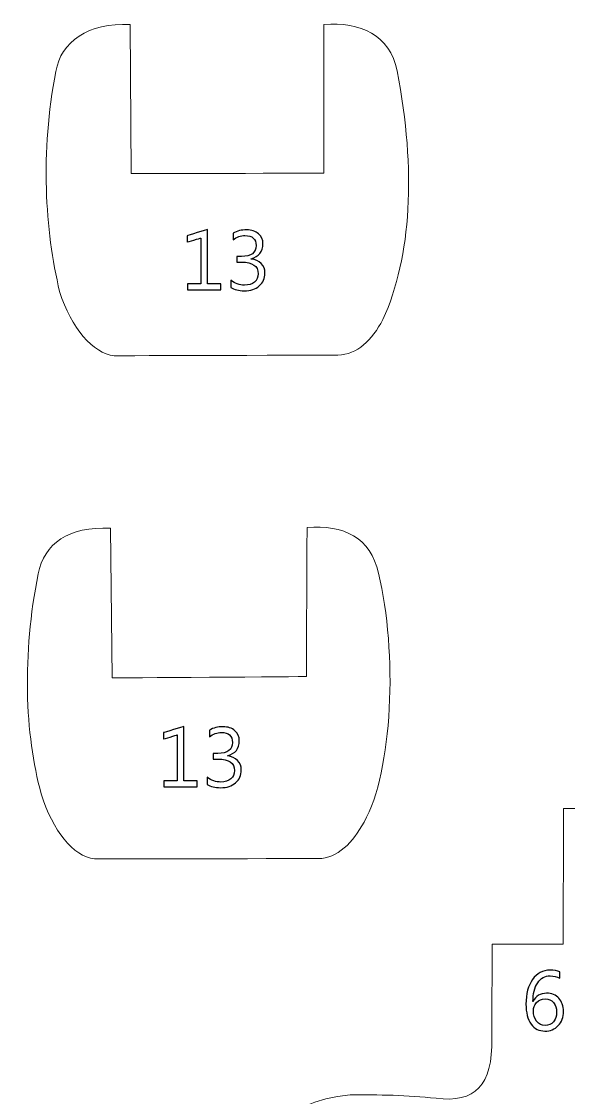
# Model space of a CAD drawing. Header units: centimetres. Extents: x -494 to 505, y -672 to 577.
# Drawn here: x -216.9 to -147, y 428.6 to 566 of the extents above; entities that cross this region are included whole.
import ezdxf

# ---------------------------------------------------------------- set-up
doc = ezdxf.new("R2010")
doc.units = ezdxf.units.CM
doc.header["$MEASUREMENT"] = 0
doc.layers.add('Camada 1', color=7, linetype='Continuous')
doc.layers.add('Camada 2', color=10, linetype='Continuous')

msp = doc.modelspace()

# ---------------------------------------------------------------- linework, layer by layer
at = {"layer": 'Camada 1', "lineweight": 9}
for points, knots in [([(-203.05649, 565.653936), (-203.05649, 565.653936), (-202.90155, 546.608508), (-202.90155, 546.608508), (-202.90155, 546.608508), (-202.90155, 546.608508), (-178.281838, 546.67404), (-178.281838, 546.67404), (-178.281838, 546.67404), (-178.281838, 546.67404), (-178.281838, 565.657492), (-178.281838, 565.657492), (-178.281838, 565.657492), (-173.632114, 566.041032), (-169.890694, 564.317896), (-168.922954, 559.744372), (-168.922954, 559.744372), (-166.49065, 546.874192), (-167.10279, 536.127452), (-170.745658, 527.968972), (-170.745658, 527.968972), (-172.167042, 525.356328), (-174.022258, 523.461996), (-176.501806, 523.442184), (-176.501806, 523.442184), (-176.501806, 523.442184), (-205.080362, 523.345156), (-205.080362, 523.345156), (-205.080362, 523.345156), (-207.79613, 523.63878), (-210.593178, 526.845276), (-212.062822, 531.544784), (-212.062822, 531.544784), (-213.93531, 539.416244), (-214.55507, 549.285668), (-212.54593, 559.66868), (-212.54593, 559.66868), (-211.947506, 563.428896), (-208.396078, 565.93994), (-203.05649, 565.653936)], [0, 0, 0, 0, 0.0909090909, 0.0909090909, 0.0909090909, 0.0909091009, 0.1818181818, 0.1818181818, 0.1818181818, 0.1818181918, 0.2727272727, 0.2727272727, 0.2727272727, 0.2727272827, 0.3636363636, 0.3636363636, 0.3636363636, 0.3636363736, 0.4545454545, 0.4545454545, 0.4545454545, 0.4545454645, 0.5454545455, 0.5454545455, 0.5454545455, 0.5454545555, 0.6363636364, 0.6363636364, 0.6363636364, 0.6363636464, 0.7272727273, 0.7272727273, 0.7272727273, 0.7272727373, 0.8181818182, 0.8181818182, 0.8181818182, 0.8181818282, 1, 1, 1, 1]), ([(-205.56601, 501.31472), (-205.56601, 501.31472), (-205.335632, 482.20376), (-205.335632, 482.20376), (-205.335632, 482.20376), (-205.335632, 482.20376), (-180.532278, 482.36632), (-180.532278, 482.36632), (-180.532278, 482.36632), (-180.532278, 482.36632), (-180.44795, 501.399048), (-180.44795, 501.399048), (-180.44795, 501.399048), (-175.772826, 501.782588), (-172.306742, 500.1387), (-171.333668, 495.565176), (-171.333668, 495.565176), (-168.843198, 485.481884), (-169.502074, 470.245948), (-173.166278, 463.789776), (-173.166278, 463.789776), (-174.595536, 461.177132), (-176.534318, 459.136496), (-179.027582, 459.116684), (-179.027582, 459.116684), (-179.027582, 459.116684), (-207.611218, 459.100428), (-207.611218, 459.100428), (-207.611218, 459.100428), (-210.341718, 459.394052), (-212.940646, 462.680304), (-214.418164, 467.379812), (-214.418164, 467.379812), (-216.525602, 475.076012), (-216.86139, 485.16286), (-214.808054, 495.489484), (-214.808054, 495.489484), (-214.0458, 499.321836), (-210.934808, 501.600724), (-205.56601, 501.31472)], [0, 0, 0, 0, 0.0909090909, 0.0909090909, 0.0909090909, 0.0909091009, 0.1818181818, 0.1818181818, 0.1818181818, 0.1818181918, 0.2727272727, 0.2727272727, 0.2727272727, 0.2727272827, 0.3636363636, 0.3636363636, 0.3636363636, 0.3636363736, 0.4545454545, 0.4545454545, 0.4545454545, 0.4545454645, 0.5454545455, 0.5454545455, 0.5454545455, 0.5454545555, 0.6363636364, 0.6363636364, 0.6363636364, 0.6363636464, 0.7272727273, 0.7272727273, 0.7272727273, 0.7272727373, 0.8181818182, 0.8181818182, 0.8181818182, 0.8181818282, 1, 1, 1, 1]), ([(288.960814, 353.67214), (288.960814, 353.67214), (306.821586, 353.757484), (306.821586, 353.757484), (306.821586, 353.757484), (306.821586, 353.757484), (306.803806, 326.357488), (306.803806, 326.357488), (306.803806, 326.357488), (306.803806, 326.357488), (315.147198, 326.356472), (315.147198, 326.356472), (315.147198, 326.356472), (315.147198, 326.356472), (315.160914, 353.57562), (315.160914, 353.57562), (315.160914, 353.57562), (315.160914, 353.57562), (341.611458, 353.57562), (341.611458, 353.57562), (341.611458, 353.57562), (341.611458, 353.57562), (341.611458, 326.355964), (341.611458, 326.355964), (341.611458, 326.355964), (341.611458, 326.355964), (349.923862, 326.357996), (349.923862, 326.357996), (349.923862, 326.357996), (349.923862, 326.357996), (349.92691, 353.617276), (349.92691, 353.617276), (349.92691, 353.617276), (349.92691, 353.617276), (376.460766, 353.605592), (376.460766, 353.605592), (376.460766, 353.605592), (376.460766, 353.605592), (376.395234, 326.36714), (376.395234, 326.36714), (376.395234, 326.36714), (376.395234, 326.36714), (384.838194, 326.357488), (384.838194, 326.357488), (384.838194, 326.357488), (384.838194, 326.357488), (384.869182, 353.677728), (384.869182, 353.677728), (384.869182, 353.677728), (384.869182, 353.677728), (411.304994, 353.702112), (411.304994, 353.702112), (411.304994, 353.702112), (411.304994, 353.702112), (411.304994, 326.35952), (411.304994, 326.35952), (411.304994, 326.35952), (411.304994, 326.35952), (419.585902, 326.365108), (419.585902, 326.365108), (419.585902, 326.365108), (419.585902, 326.365108), (419.720522, 353.670108), (419.720522, 353.670108), (419.720522, 353.670108), (419.720522, 353.670108), (446.437766, 353.618292), (446.437766, 353.618292), (446.437766, 353.618292), (446.437766, 353.618292), (446.52311, 326.358504), (446.52311, 326.358504), (446.52311, 326.358504), (446.52311, 326.358504), (454.750678, 326.360536), (454.750678, 326.360536), (454.750678, 326.360536), (454.750678, 326.360536), (454.791826, 353.618292), (454.791826, 353.618292), (454.791826, 353.618292), (454.791826, 353.618292), (489.229146, 353.633024), (489.229146, 353.633024), (489.229146, 353.633024), (489.229146, 353.633024), (489.287566, 342.489536), (489.287566, 342.489536), (489.287566, 342.489536), (489.287566, 342.489536), (481.005134, 342.497156), (481.005134, 342.497156), (481.005134, 342.497156), (481.005134, 342.497156), (481.005642, 309.723028), (481.005642, 309.723028), (481.005642, 309.723028), (481.005642, 309.723028), (489.285534, 309.728616), (489.285534, 309.728616), (489.285534, 309.728616), (489.285534, 309.728616), (489.28401, 298.680632), (489.28401, 298.680632), (489.28401, 298.680632), (489.28401, 298.680632), (280.265378, 298.67606), (280.265378, 298.67606), (280.265378, 298.67606), (280.265378, 298.67606), (280.256742, 315.430408), (280.256742, 315.430408), (280.256742, 315.430408), (280.256742, 315.430408), (252.19279, 315.430408), (252.19279, 315.430408), (252.19279, 315.430408), (247.88749, 315.334904), (245.91899, 310.748172), (245.883938, 302.43526), (245.883938, 302.43526), (246.230902, 288.837116), (238.245142, 283.140404), (231.76103, 283.8704), (231.76103, 283.8704), (231.76103, 283.8704), (235.595922, 314.865512), (235.595922, 314.865512), (235.595922, 314.865512), (235.595922, 314.865512), (227.385626, 315.718444), (227.385626, 315.718444), (227.385626, 315.718444), (227.385626, 315.718444), (224.653602, 295.469056), (224.653602, 295.469056), (224.653602, 295.469056), (224.653602, 295.469056), (5.72135, 295.22674), (5.72135, 295.22674), (5.72135, 295.22674), (5.72135, 295.22674), (5.716778, 279.167844), (5.716778, 279.167844), (5.716778, 279.167844), (5.716778, 279.167844), (-2.628138, 279.165304), (-2.628138, 279.165304), (-2.628138, 279.165304), (-2.628138, 279.165304), (-2.98577, 224.0915), (-2.98577, 224.0915), (-2.98577, 224.0915), (-2.98577, 224.0915), (-88.789002, 214.483696), (-88.789002, 214.483696), (-88.789002, 214.483696), (-88.789002, 214.483696), (-160.134554, 214.52332), (-160.134554, 214.52332), (-160.134554, 214.52332), (-163.876482, 213.130384), (-165.443662, 209.995516), (-164.388038, 204.757528), (-164.388038, 204.757528), (-164.388038, 204.757528), (-161.889694, 196.939916), (-161.889694, 196.939916), (-161.889694, 196.939916), (-159.55137, 189.6237), (-158.882842, 185.430668), (-164.745162, 183.003444), (-164.745162, 183.003444), (-164.745162, 183.003444), (-175.274478, 179.070508), (-175.274478, 179.070508), (-175.274478, 179.070508), (-189.770766, 172.492416), (-191.904366, 158.459424), (-185.580274, 139.325096), (-185.580274, 139.325096), (-182.29707, 128.78308), (-186.260486, 121.438924), (-192.412366, 123.689364), (-192.412366, 123.689364), (-192.412366, 123.689364), (-261.359142, 146.906996), (-261.359142, 146.906996), (-261.359142, 146.906996), (-259.768086, 152.90292), (-257.854958, 158.898844), (-255.620774, 164.893752), (-255.620774, 164.893752), (-255.620774, 164.893752), (-235.993178, 156.483304), (-235.993178, 156.483304), (-235.993178, 156.483304), (-235.993178, 156.483304), (-233.24947, 164.39388), (-233.24947, 164.39388), (-233.24947, 164.39388), (-233.24947, 164.39388), (-252.959362, 172.804328), (-252.959362, 172.804328), (-252.959362, 172.804328), (-249.96013, 179.295044), (-246.799354, 185.623708), (-243.478558, 191.789812), (-243.478558, 191.789812), (-243.478558, 191.789812), (-223.85147, 181.048152), (-223.85147, 181.048152), (-223.85147, 181.048152), (-223.85147, 181.048152), (-219.526358, 188.126116), (-219.526358, 188.126116), (-219.526358, 188.126116), (-219.526358, 188.126116), (-238.904526, 198.951596), (-238.904526, 198.951596), (-238.904526, 198.951596), (-235.729018, 204.52842), (-232.421938, 209.843116), (-228.924866, 214.772748), (-228.924866, 214.772748), (-228.924866, 214.772748), (-210.96097, 202.698604), (-210.96097, 202.698604), (-210.96097, 202.698604), (-210.96097, 202.698604), (-206.469742, 209.526632), (-206.469742, 209.526632), (-206.469742, 209.526632), (-206.469742, 209.526632), (-224.18421, 221.600776), (-224.18421, 221.600776), (-224.18421, 221.600776), (-220.36151, 226.60102), (-216.750138, 231.702356), (-213.372446, 236.922564), (-213.372446, 236.922564), (-213.372446, 236.922564), (-194.826382, 225.348292), (-194.826382, 225.348292), (-194.826382, 225.348292), (-194.826382, 225.348292), (-191.25057, 232.592372), (-191.25057, 232.592372), (-191.25057, 232.592372), (-191.25057, 232.592372), (-209.380582, 244.333776), (-209.380582, 244.333776), (-209.380582, 244.333776), (-202.259946, 261.027672), (-207.195166, 274.737068), (-227.065078, 282.88488), (-227.065078, 282.88488), (-261.775194, 290.706048), (-301.116238, 286.78124), (-337.022694, 269.0622), (-337.022694, 269.0622), (-362.833158, 254.920496), (-388.11327, 237.066328), (-415.161222, 221.333568), (-415.161222, 221.333568), (-428.876714, 212.451696), (-442.468254, 204.489812), (-456.981306, 198.090028), (-456.981306, 198.090028), (-462.47939, 196.298312), (-466.306662, 195.61048), (-468.373206, 196.760592), (-468.373206, 196.760592), (-481.297234, 208.35874), (-487.891074, 236.208316), (-486.846118, 283.671264), (-486.846118, 283.671264), (-484.055166, 323.948552), (-477.369886, 350.249236), (-465.985606, 359.680256), (-465.985606, 359.680256), (-455.591418, 363.607604), (-416.449002, 364.2106), (-357.647494, 359.764076), (-357.647494, 359.764076), (-317.62573, 356.62108), (-277.81377, 352.853244), (-238.131858, 348.694756), (-238.131858, 348.694756), (-214.866474, 346.01658), (-195.551298, 366.45342), (-178.214274, 397.942308), (-178.214274, 397.942308), (-183.909462, 398.922748), (-187.93587, 403.347936), (-188.438282, 412.292292), (-188.438282, 412.292292), (-188.327538, 422.884092), (-183.723026, 428.164752), (-174.94631, 428.932848), (-174.94631, 428.932848), (-171.28617, 428.963836), (-167.626538, 428.92218), (-163.96843, 428.50308), (-163.96843, 428.50308), (-159.001206, 427.909736), (-156.690822, 430.099216), (-156.854398, 436.178452), (-156.854398, 436.178452), (-156.854398, 436.178452), (-156.778198, 448.203828), (-156.778198, 448.203828), (-156.778198, 448.203828), (-156.778198, 448.203828), (-147.700746, 448.20332), (-147.700746, 448.20332), (-147.700746, 448.20332), (-147.700746, 448.20332), (-147.697698, 465.516468), (-147.697698, 465.516468), (-147.697698, 465.516468), (-147.697698, 465.516468), (-132.459222, 465.506816), (-132.459222, 465.506816), (-132.459222, 465.506816), (-132.459222, 465.506816), (-117.536722, 483.837996), (-117.536722, 483.837996), (-117.536722, 483.837996), (-117.536722, 483.837996), (-45.491654, 483.825804), (-45.491654, 483.825804), (-45.491654, 483.825804), (-45.491654, 483.825804), (-45.47489, 454.015348), (-45.47489, 454.015348), (-45.47489, 454.015348), (-45.47489, 454.015348), (-36.796218, 454.018396), (-36.796218, 454.018396), (-36.796218, 454.018396), (-36.796218, 454.018396), (-36.920678, 434.287168), (-36.920678, 434.287168), (-36.920678, 434.287168), (-37.163502, 430.041812), (-40.062658, 428.173896), (-44.477686, 427.461172), (-44.477686, 427.461172), (-44.477686, 427.461172), (-58.86831, 427.45914), (-58.86831, 427.45914), (-58.86831, 427.45914), (-58.86831, 427.45914), (-58.872882, 414.921192), (-58.872882, 414.921192), (-58.872882, 414.921192), (-58.872882, 414.921192), (-43.79849, 414.921192), (-43.79849, 414.921192), (-43.79849, 414.921192), (-24.761698, 414.171384), (-13.673582, 411.255972), (-8.36295, 404.78964), (-8.36295, 404.78964), (-4.952238, 400.746468), (-2.86385, 396.261336), (-2.70891, 391.1346), (-2.70891, 391.1346), (-2.70891, 391.1346), (-2.534666, 366.474248), (-2.534666, 366.474248), (-2.534666, 366.474248), (-2.534666, 366.474248), (5.877814, 366.480344), (5.877814, 366.480344), (5.877814, 366.480344), (5.877814, 366.480344), (5.90169, 347.073728), (5.90169, 347.073728), (5.90169, 347.073728), (5.90169, 347.073728), (233.39171, 347.06814), (233.39171, 347.06814), (233.39171, 347.06814), (233.39171, 347.06814), (233.356658, 357.819452), (233.356658, 357.819452), (233.356658, 357.819452), (238.909098, 375.214388), (244.365526, 393.373356), (250.012962, 410.004768), (250.012962, 410.004768), (252.496066, 417.378896), (256.725674, 421.44188), (262.677402, 421.235124), (262.677402, 421.235124), (270.499078, 420.488872), (274.919186, 415.631376), (277.312882, 408.136344), (277.312882, 408.136344), (281.81935, 390.775952), (285.049722, 371.798088), (288.960814, 353.67214)], [0, 0, 0, 0, 0.0098039216, 0.0098039216, 0.0098039216, 0.0098039316, 0.0196078431, 0.0196078431, 0.0196078431, 0.0196078531, 0.0294117647, 0.0294117647, 0.0294117647, 0.0294117747, 0.0392156863, 0.0392156863, 0.0392156863, 0.0392156963, 0.0490196078, 0.0490196078, 0.0490196078, 0.0490196178, 0.0588235294, 0.0588235294, 0.0588235294, 0.0588235394, 0.068627451, 0.068627451, 0.068627451, 0.068627461, 0.0784313725, 0.0784313725, 0.0784313725, 0.0784313825, 0.0882352941, 0.0882352941, 0.0882352941, 0.0882353041, 0.0980392157, 0.0980392157, 0.0980392157, 0.0980392257, 0.1078431373, 0.1078431373, 0.1078431373, 0.1078431473, 0.1176470588, 0.1176470588, 0.1176470588, 0.1176470688, 0.1274509804, 0.1274509804, 0.1274509804, 0.1274509904, 0.137254902, 0.137254902, 0.137254902, 0.137254912, 0.1470588235, 0.1470588235, 0.1470588235, 0.1470588335, 0.1568627451, 0.1568627451, 0.1568627451, 0.1568627551, 0.1666666667, 0.1666666667, 0.1666666667, 0.1666666767, 0.1764705882, 0.1764705882, 0.1764705882, 0.1764705982, 0.1862745098, 0.1862745098, 0.1862745098, 0.1862745198, 0.1960784314, 0.1960784314, 0.1960784314, 0.1960784414, 0.2058823529, 0.2058823529, 0.2058823529, 0.2058823629, 0.2156862745, 0.2156862745, 0.2156862745, 0.2156862845, 0.2254901961, 0.2254901961, 0.2254901961, 0.2254902061, 0.2352941176, 0.2352941176, 0.2352941176, 0.2352941276, 0.2450980392, 0.2450980392, 0.2450980392, 0.2450980492, 0.2549019608, 0.2549019608, 0.2549019608, 0.2549019708, 0.2647058824, 0.2647058824, 0.2647058824, 0.2647058924, 0.2745098039, 0.2745098039, 0.2745098039, 0.2745098139, 0.2843137255, 0.2843137255, 0.2843137255, 0.2843137355, 0.2941176471, 0.2941176471, 0.2941176471, 0.2941176571, 0.3039215686, 0.3039215686, 0.3039215686, 0.3039215786, 0.3137254902, 0.3137254902, 0.3137254902, 0.3137255002, 0.3235294118, 0.3235294118, 0.3235294118, 0.3235294218, 0.3333333333, 0.3333333333, 0.3333333333, 0.3333333433, 0.3431372549, 0.3431372549, 0.3431372549, 0.3431372649, 0.3529411765, 0.3529411765, 0.3529411765, 0.3529411865, 0.362745098, 0.362745098, 0.362745098, 0.362745108, 0.3725490196, 0.3725490196, 0.3725490196, 0.3725490296, 0.3823529412, 0.3823529412, 0.3823529412, 0.3823529512, 0.3921568627, 0.3921568627, 0.3921568627, 0.3921568727, 0.4019607843, 0.4019607843, 0.4019607843, 0.4019607943, 0.4117647059, 0.4117647059, 0.4117647059, 0.4117647159, 0.4215686275, 0.4215686275, 0.4215686275, 0.4215686375, 0.431372549, 0.431372549, 0.431372549, 0.431372559, 0.4411764706, 0.4411764706, 0.4411764706, 0.4411764806, 0.4509803922, 0.4509803922, 0.4509803922, 0.4509804022, 0.4607843137, 0.4607843137, 0.4607843137, 0.4607843237, 0.4705882353, 0.4705882353, 0.4705882353, 0.4705882453, 0.4803921569, 0.4803921569, 0.4803921569, 0.4803921669, 0.4901960784, 0.4901960784, 0.4901960784, 0.4901960884, 0.5, 0.5, 0.5, 0.50000001, 0.5098039216, 0.5098039216, 0.5098039216, 0.5098039316, 0.5196078431, 0.5196078431, 0.5196078431, 0.5196078531, 0.5294117647, 0.5294117647, 0.5294117647, 0.5294117747, 0.5392156863, 0.5392156863, 0.5392156863, 0.5392156963, 0.5490196078, 0.5490196078, 0.5490196078, 0.5490196178, 0.5588235294, 0.5588235294, 0.5588235294, 0.5588235394, 0.568627451, 0.568627451, 0.568627451, 0.568627461, 0.5784313725, 0.5784313725, 0.5784313725, 0.5784313825, 0.5882352941, 0.5882352941, 0.5882352941, 0.5882353041, 0.5980392157, 0.5980392157, 0.5980392157, 0.5980392257, 0.6078431373, 0.6078431373, 0.6078431373, 0.6078431473, 0.6176470588, 0.6176470588, 0.6176470588, 0.6176470688, 0.6274509804, 0.6274509804, 0.6274509804, 0.6274509904, 0.637254902, 0.637254902, 0.637254902, 0.637254912, 0.6470588235, 0.6470588235, 0.6470588235, 0.6470588335, 0.6568627451, 0.6568627451, 0.6568627451, 0.6568627551, 0.6666666667, 0.6666666667, 0.6666666667, 0.6666666767, 0.6764705882, 0.6764705882, 0.6764705882, 0.6764705982, 0.6862745098, 0.6862745098, 0.6862745098, 0.6862745198, 0.6960784314, 0.6960784314, 0.6960784314, 0.6960784414, 0.7058823529, 0.7058823529, 0.7058823529, 0.7058823629, 0.7156862745, 0.7156862745, 0.7156862745, 0.7156862845, 0.7254901961, 0.7254901961, 0.7254901961, 0.7254902061, 0.7352941176, 0.7352941176, 0.7352941176, 0.7352941276, 0.7450980392, 0.7450980392, 0.7450980392, 0.7450980492, 0.7549019608, 0.7549019608, 0.7549019608, 0.7549019708, 0.7647058824, 0.7647058824, 0.7647058824, 0.7647058924, 0.7745098039, 0.7745098039, 0.7745098039, 0.7745098139, 0.7843137255, 0.7843137255, 0.7843137255, 0.7843137355, 0.7941176471, 0.7941176471, 0.7941176471, 0.7941176571, 0.8039215686, 0.8039215686, 0.8039215686, 0.8039215786, 0.8137254902, 0.8137254902, 0.8137254902, 0.8137255002, 0.8235294118, 0.8235294118, 0.8235294118, 0.8235294218, 0.8333333333, 0.8333333333, 0.8333333333, 0.8333333433, 0.8431372549, 0.8431372549, 0.8431372549, 0.8431372649, 0.8529411765, 0.8529411765, 0.8529411765, 0.8529411865, 0.862745098, 0.862745098, 0.862745098, 0.862745108, 0.8725490196, 0.8725490196, 0.8725490196, 0.8725490296, 0.8823529412, 0.8823529412, 0.8823529412, 0.8823529512, 0.8921568627, 0.8921568627, 0.8921568627, 0.8921568727, 0.9019607843, 0.9019607843, 0.9019607843, 0.9019607943, 0.9117647059, 0.9117647059, 0.9117647059, 0.9117647159, 0.9215686275, 0.9215686275, 0.9215686275, 0.9215686375, 0.931372549, 0.931372549, 0.931372549, 0.931372559, 0.9411764706, 0.9411764706, 0.9411764706, 0.9411764806, 0.9509803922, 0.9509803922, 0.9509803922, 0.9509804022, 0.9607843137, 0.9607843137, 0.9607843137, 0.9607843237, 0.9705882353, 0.9705882353, 0.9705882353, 0.9705882453, 0.9803921569, 0.9803921569, 0.9803921569, 0.9803921669, 1, 1, 1, 1])]:
    msp.add_open_spline(points, degree=3, knots=knots, dxfattribs=at)
at = {"layer": 'Camada 2'}
for points, knots in [([(-191.48044, 531.77948), (-191.48044, 531.77948), (-195.738496, 531.77948), (-195.738496, 531.77948), (-195.738496, 531.77948), (-195.738496, 531.77948), (-195.738496, 532.532082), (-195.738496, 532.532082), (-195.738496, 532.532082), (-195.738496, 532.532082), (-194.039744, 532.532082), (-194.039744, 532.532082), (-194.039744, 532.532082), (-194.039744, 532.532082), (-194.039744, 538.385258), (-194.039744, 538.385258), (-194.039744, 538.385258), (-194.039744, 538.385258), (-195.781676, 537.865574), (-195.781676, 537.865574), (-195.781676, 537.865574), (-195.781676, 537.865574), (-195.781676, 538.682692), (-195.781676, 538.682692), (-195.781676, 538.682692), (-195.781676, 538.682692), (-193.179446, 539.478474), (-193.179446, 539.478474), (-193.179446, 539.478474), (-193.179446, 539.478474), (-193.179446, 532.532082), (-193.179446, 532.532082), (-193.179446, 532.532082), (-193.179446, 532.532082), (-191.48044, 532.532082), (-191.48044, 532.532082), (-191.48044, 532.532082), (-191.48044, 532.532082), (-191.48044, 531.77948), (-191.48044, 531.77948)], [0, 0, 0, 0, 0.0909090909, 0.0909090909, 0.0909090909, 0.0909091009, 0.1818181818, 0.1818181818, 0.1818181818, 0.1818181918, 0.2727272727, 0.2727272727, 0.2727272727, 0.2727272827, 0.3636363636, 0.3636363636, 0.3636363636, 0.3636363736, 0.4545454545, 0.4545454545, 0.4545454545, 0.4545454645, 0.5454545455, 0.5454545455, 0.5454545455, 0.5454545555, 0.6363636364, 0.6363636364, 0.6363636364, 0.6363636464, 0.7272727273, 0.7272727273, 0.7272727273, 0.7272727373, 0.8181818182, 0.8181818182, 0.8181818182, 0.8181818282, 1, 1, 1, 1]), ([(-190.179452, 532.059134), (-190.179452, 532.059134), (-190.179452, 532.983694), (-190.179452, 532.983694), (-190.179452, 532.983694), (-189.665102, 532.575262), (-189.08268, 532.370792), (-188.435488, 532.370792), (-188.435488, 532.370792), (-187.908692, 532.370792), (-187.489338, 532.501602), (-187.175648, 532.765254), (-187.175648, 532.765254), (-186.862212, 533.028652), (-186.706256, 533.38349), (-186.706256, 533.82799), (-186.706256, 533.82799), (-186.706256, 534.81351), (-187.40501, 535.306524), (-188.801248, 535.306524), (-188.801248, 535.306524), (-188.801248, 535.306524), (-189.426596, 535.306524), (-189.426596, 535.306524), (-189.426596, 535.306524), (-189.426596, 535.306524), (-189.426596, 536.037536), (-189.426596, 536.037536), (-189.426596, 536.037536), (-189.426596, 536.037536), (-188.831728, 536.037536), (-188.831728, 536.037536), (-188.831728, 536.037536), (-187.586112, 536.037536), (-186.96432, 536.50007), (-186.96432, 537.422852), (-186.96432, 537.422852), (-186.96432, 538.277816), (-187.4393, 538.704282), (-188.389006, 538.704282), (-188.389006, 538.704282), (-188.919358, 538.704282), (-189.419484, 538.525212), (-189.88913, 538.166564), (-189.88913, 538.166564), (-189.88913, 538.166564), (-189.88913, 539.005272), (-189.88913, 539.005272), (-189.88913, 539.005272), (-189.40526, 539.292038), (-188.833506, 539.435548), (-188.175646, 539.435548), (-188.175646, 539.435548), (-187.541408, 539.435548), (-187.03417, 539.267146), (-186.652408, 538.931866), (-186.652408, 538.931866), (-186.272424, 538.595062), (-186.082432, 538.164786), (-186.082432, 537.639768), (-186.082432, 537.639768), (-186.082432, 536.64866), (-186.586114, 536.010612), (-187.595002, 535.727656), (-187.595002, 535.727656), (-187.595002, 535.727656), (-187.595002, 535.706066), (-187.595002, 535.706066), (-187.595002, 535.706066), (-187.053982, 535.653996), (-186.623706, 535.464004), (-186.304682, 535.13609), (-186.304682, 535.13609), (-185.98388, 534.808176), (-185.824368, 534.39949), (-185.824368, 533.910286), (-185.824368, 533.910286), (-185.824368, 533.232868), (-186.06643, 532.688038), (-186.552078, 532.27224), (-186.552078, 532.27224), (-187.037726, 531.85822), (-187.677552, 531.650448), (-188.471556, 531.650448), (-188.471556, 531.650448), (-189.186566, 531.650448), (-189.756288, 531.786592), (-190.179452, 532.059134)], [0, 0, 0, 0, 0.0434782609, 0.0434782609, 0.0434782609, 0.0434782709, 0.0869565217, 0.0869565217, 0.0869565217, 0.0869565317, 0.1304347826, 0.1304347826, 0.1304347826, 0.1304347926, 0.1739130435, 0.1739130435, 0.1739130435, 0.1739130535, 0.2173913043, 0.2173913043, 0.2173913043, 0.2173913143, 0.2608695652, 0.2608695652, 0.2608695652, 0.2608695752, 0.3043478261, 0.3043478261, 0.3043478261, 0.3043478361, 0.347826087, 0.347826087, 0.347826087, 0.347826097, 0.3913043478, 0.3913043478, 0.3913043478, 0.3913043578, 0.4347826087, 0.4347826087, 0.4347826087, 0.4347826187, 0.4782608696, 0.4782608696, 0.4782608696, 0.4782608796, 0.5217391304, 0.5217391304, 0.5217391304, 0.5217391404, 0.5652173913, 0.5652173913, 0.5652173913, 0.5652174013, 0.6086956522, 0.6086956522, 0.6086956522, 0.6086956622, 0.652173913, 0.652173913, 0.652173913, 0.652173923, 0.6956521739, 0.6956521739, 0.6956521739, 0.6956521839, 0.7391304348, 0.7391304348, 0.7391304348, 0.7391304448, 0.7826086957, 0.7826086957, 0.7826086957, 0.7826087057, 0.8260869565, 0.8260869565, 0.8260869565, 0.8260869665, 0.8695652174, 0.8695652174, 0.8695652174, 0.8695652274, 0.9130434783, 0.9130434783, 0.9130434783, 0.9130434883, 1, 1, 1, 1]), ([(-194.50304, 468.30488), (-194.50304, 468.30488), (-198.761096, 468.30488), (-198.761096, 468.30488), (-198.761096, 468.30488), (-198.761096, 468.30488), (-198.761096, 469.057482), (-198.761096, 469.057482), (-198.761096, 469.057482), (-198.761096, 469.057482), (-197.062344, 469.057482), (-197.062344, 469.057482), (-197.062344, 469.057482), (-197.062344, 469.057482), (-197.062344, 474.910658), (-197.062344, 474.910658), (-197.062344, 474.910658), (-197.062344, 474.910658), (-198.804276, 474.390974), (-198.804276, 474.390974), (-198.804276, 474.390974), (-198.804276, 474.390974), (-198.804276, 475.208092), (-198.804276, 475.208092), (-198.804276, 475.208092), (-198.804276, 475.208092), (-196.202046, 476.003874), (-196.202046, 476.003874), (-196.202046, 476.003874), (-196.202046, 476.003874), (-196.202046, 469.057482), (-196.202046, 469.057482), (-196.202046, 469.057482), (-196.202046, 469.057482), (-194.50304, 469.057482), (-194.50304, 469.057482), (-194.50304, 469.057482), (-194.50304, 469.057482), (-194.50304, 468.30488), (-194.50304, 468.30488)], [0, 0, 0, 0, 0.0909090909, 0.0909090909, 0.0909090909, 0.0909091009, 0.1818181818, 0.1818181818, 0.1818181818, 0.1818181918, 0.2727272727, 0.2727272727, 0.2727272727, 0.2727272827, 0.3636363636, 0.3636363636, 0.3636363636, 0.3636363736, 0.4545454545, 0.4545454545, 0.4545454545, 0.4545454645, 0.5454545455, 0.5454545455, 0.5454545455, 0.5454545555, 0.6363636364, 0.6363636364, 0.6363636364, 0.6363636464, 0.7272727273, 0.7272727273, 0.7272727273, 0.7272727373, 0.8181818182, 0.8181818182, 0.8181818182, 0.8181818282, 1, 1, 1, 1]), ([(-193.202052, 468.584534), (-193.202052, 468.584534), (-193.202052, 469.509094), (-193.202052, 469.509094), (-193.202052, 469.509094), (-192.687702, 469.100662), (-192.10528, 468.896192), (-191.458088, 468.896192), (-191.458088, 468.896192), (-190.931292, 468.896192), (-190.511938, 469.027002), (-190.198248, 469.290654), (-190.198248, 469.290654), (-189.884812, 469.554052), (-189.728856, 469.90889), (-189.728856, 470.35339), (-189.728856, 470.35339), (-189.728856, 471.33891), (-190.42761, 471.831924), (-191.823848, 471.831924), (-191.823848, 471.831924), (-191.823848, 471.831924), (-192.449196, 471.831924), (-192.449196, 471.831924), (-192.449196, 471.831924), (-192.449196, 471.831924), (-192.449196, 472.562936), (-192.449196, 472.562936), (-192.449196, 472.562936), (-192.449196, 472.562936), (-191.854328, 472.562936), (-191.854328, 472.562936), (-191.854328, 472.562936), (-190.608712, 472.562936), (-189.98692, 473.02547), (-189.98692, 473.948252), (-189.98692, 473.948252), (-189.98692, 474.803216), (-190.4619, 475.229682), (-191.411606, 475.229682), (-191.411606, 475.229682), (-191.941958, 475.229682), (-192.442084, 475.050612), (-192.91173, 474.691964), (-192.91173, 474.691964), (-192.91173, 474.691964), (-192.91173, 475.530672), (-192.91173, 475.530672), (-192.91173, 475.530672), (-192.42786, 475.817438), (-191.856106, 475.960948), (-191.198246, 475.960948), (-191.198246, 475.960948), (-190.564008, 475.960948), (-190.05677, 475.792546), (-189.675008, 475.457266), (-189.675008, 475.457266), (-189.295024, 475.120462), (-189.105032, 474.690186), (-189.105032, 474.165168), (-189.105032, 474.165168), (-189.105032, 473.17406), (-189.608714, 472.536012), (-190.617602, 472.253056), (-190.617602, 472.253056), (-190.617602, 472.253056), (-190.617602, 472.231466), (-190.617602, 472.231466), (-190.617602, 472.231466), (-190.076582, 472.179396), (-189.646306, 471.989404), (-189.327282, 471.66149), (-189.327282, 471.66149), (-189.00648, 471.333576), (-188.846968, 470.92489), (-188.846968, 470.435686), (-188.846968, 470.435686), (-188.846968, 469.758268), (-189.08903, 469.213438), (-189.574678, 468.79764), (-189.574678, 468.79764), (-190.060326, 468.38362), (-190.700152, 468.175848), (-191.494156, 468.175848), (-191.494156, 468.175848), (-192.209166, 468.175848), (-192.778888, 468.311992), (-193.202052, 468.584534)], [0, 0, 0, 0, 0.0434782609, 0.0434782609, 0.0434782609, 0.0434782709, 0.0869565217, 0.0869565217, 0.0869565217, 0.0869565317, 0.1304347826, 0.1304347826, 0.1304347826, 0.1304347926, 0.1739130435, 0.1739130435, 0.1739130435, 0.1739130535, 0.2173913043, 0.2173913043, 0.2173913043, 0.2173913143, 0.2608695652, 0.2608695652, 0.2608695652, 0.2608695752, 0.3043478261, 0.3043478261, 0.3043478261, 0.3043478361, 0.347826087, 0.347826087, 0.347826087, 0.347826097, 0.3913043478, 0.3913043478, 0.3913043478, 0.3913043578, 0.4347826087, 0.4347826087, 0.4347826087, 0.4347826187, 0.4782608696, 0.4782608696, 0.4782608696, 0.4782608796, 0.5217391304, 0.5217391304, 0.5217391304, 0.5217391404, 0.5652173913, 0.5652173913, 0.5652173913, 0.5652174013, 0.6086956522, 0.6086956522, 0.6086956522, 0.6086956622, 0.652173913, 0.652173913, 0.652173913, 0.652173923, 0.6956521739, 0.6956521739, 0.6956521739, 0.6956521839, 0.7391304348, 0.7391304348, 0.7391304348, 0.7391304448, 0.7826086957, 0.7826086957, 0.7826086957, 0.7826087057, 0.8260869565, 0.8260869565, 0.8260869565, 0.8260869665, 0.8695652174, 0.8695652174, 0.8695652174, 0.8695652274, 0.9130434783, 0.9130434783, 0.9130434783, 0.9130434883, 1, 1, 1, 1]), ([(-148.148294, 444.65621), (-148.148294, 444.65621), (-148.148294, 443.84087), (-148.148294, 443.84087), (-148.148294, 443.84087), (-148.537168, 444.039752), (-148.9456, 444.140082), (-149.375876, 444.140082), (-149.375876, 444.140082), (-150.042626, 444.140082), (-150.576534, 443.842648), (-150.978108, 443.247526), (-150.978108, 443.247526), (-151.37765, 442.652658), (-151.57831, 441.855098), (-151.57831, 440.856878), (-151.57831, 440.856878), (-151.57831, 440.856878), (-151.556974, 440.856878), (-151.556974, 440.856878), (-151.556974, 440.856878), (-151.20747, 441.568332), (-150.633938, 441.924948), (-149.836378, 441.924948), (-149.836378, 441.924948), (-149.178772, 441.924948), (-148.65731, 441.71362), (-148.268182, 441.292488), (-148.268182, 441.292488), (-147.879308, 440.869578), (-147.68576, 440.304936), (-147.68576, 439.597038), (-147.68576, 439.597038), (-147.68576, 438.85866), (-147.90801, 438.254648), (-148.35251, 437.787034), (-148.35251, 437.787034), (-148.79701, 437.319166), (-149.361398, 437.086248), (-150.046182, 437.086248), (-150.046182, 437.086248), (-150.80234, 437.086248), (-151.395684, 437.387238), (-151.825706, 437.989472), (-151.825706, 437.989472), (-152.255728, 438.591706), (-152.470866, 439.437526), (-152.470866, 440.527186), (-152.470866, 440.527186), (-152.470866, 441.847986), (-152.189434, 442.901832), (-151.626824, 443.68847), (-151.626824, 443.68847), (-151.06396, 444.47714), (-150.320248, 444.871348), (-149.397212, 444.871348), (-149.397212, 444.871348), (-148.872194, 444.871348), (-148.456396, 444.79972), (-148.148294, 444.65621)], [0, 0, 0, 0, 0.0625, 0.0625, 0.0625, 0.06250001, 0.125, 0.125, 0.125, 0.12500001, 0.1875, 0.1875, 0.1875, 0.18750001, 0.25, 0.25, 0.25, 0.25000001, 0.3125, 0.3125, 0.3125, 0.31250001, 0.375, 0.375, 0.375, 0.37500001, 0.4375, 0.4375, 0.4375, 0.43750001, 0.5, 0.5, 0.5, 0.50000001, 0.5625, 0.5625, 0.5625, 0.56250001, 0.625, 0.625, 0.625, 0.62500001, 0.6875, 0.6875, 0.6875, 0.68750001, 0.75, 0.75, 0.75, 0.75000001, 0.8125, 0.8125, 0.8125, 0.81250001, 0.875, 0.875, 0.875, 0.87500001, 1, 1, 1, 1]), ([(-150.028148, 441.193936), (-150.472648, 441.193936), (-150.83282, 441.043314), (-151.108918, 440.742324), (-151.108918, 440.742324), (-151.38654, 440.439302), (-151.524716, 440.084464), (-151.524716, 439.674), (-151.524716, 439.674), (-151.524716, 439.157872), (-151.38654, 438.71896), (-151.112474, 438.3532), (-151.112474, 438.3532), (-150.838154, 437.989472), (-150.472648, 437.806592), (-150.01748, 437.806592), (-150.01748, 437.806592), (-149.583648, 437.806592), (-149.232366, 437.966104), (-148.96719, 438.28335), (-148.96719, 438.28335), (-148.700236, 438.600596), (-148.567648, 439.001916), (-148.567648, 439.489596), (-148.567648, 439.489596), (-148.567648, 440.023504), (-148.694902, 440.439302), (-148.951188, 440.742324), (-148.951188, 440.742324), (-149.207474, 441.043314), (-149.565868, 441.193936), (-150.028148, 441.193936)], [0, 0, 0, 0, 0.1111111111, 0.1111111111, 0.1111111111, 0.1111111211, 0.2222222222, 0.2222222222, 0.2222222222, 0.2222222322, 0.3333333333, 0.3333333333, 0.3333333333, 0.3333333433, 0.4444444444, 0.4444444444, 0.4444444444, 0.4444444544, 0.5555555556, 0.5555555556, 0.5555555556, 0.5555555656, 0.6666666667, 0.6666666667, 0.6666666667, 0.6666666767, 0.7777777778, 0.7777777778, 0.7777777778, 0.7777777878, 1, 1, 1, 1])]:
    msp.add_open_spline(points, degree=3, knots=knots, dxfattribs=at)
at = {"layer": 'Camada 2', "lineweight": 9}
for points, knots in [([(-191.48044, 531.77948), (-191.48044, 531.77948), (-195.738496, 531.77948), (-195.738496, 531.77948), (-195.738496, 531.77948), (-195.738496, 531.77948), (-195.738496, 532.532082), (-195.738496, 532.532082), (-195.738496, 532.532082), (-195.738496, 532.532082), (-194.039744, 532.532082), (-194.039744, 532.532082), (-194.039744, 532.532082), (-194.039744, 532.532082), (-194.039744, 538.385258), (-194.039744, 538.385258), (-194.039744, 538.385258), (-194.039744, 538.385258), (-195.781676, 537.865574), (-195.781676, 537.865574), (-195.781676, 537.865574), (-195.781676, 537.865574), (-195.781676, 538.682692), (-195.781676, 538.682692), (-195.781676, 538.682692), (-195.781676, 538.682692), (-193.179446, 539.478474), (-193.179446, 539.478474), (-193.179446, 539.478474), (-193.179446, 539.478474), (-193.179446, 532.532082), (-193.179446, 532.532082), (-193.179446, 532.532082), (-193.179446, 532.532082), (-191.48044, 532.532082), (-191.48044, 532.532082), (-191.48044, 532.532082), (-191.48044, 532.532082), (-191.48044, 531.77948), (-191.48044, 531.77948)], [0, 0, 0, 0, 0.0909090909, 0.0909090909, 0.0909090909, 0.0909091009, 0.1818181818, 0.1818181818, 0.1818181818, 0.1818181918, 0.2727272727, 0.2727272727, 0.2727272727, 0.2727272827, 0.3636363636, 0.3636363636, 0.3636363636, 0.3636363736, 0.4545454545, 0.4545454545, 0.4545454545, 0.4545454645, 0.5454545455, 0.5454545455, 0.5454545455, 0.5454545555, 0.6363636364, 0.6363636364, 0.6363636364, 0.6363636464, 0.7272727273, 0.7272727273, 0.7272727273, 0.7272727373, 0.8181818182, 0.8181818182, 0.8181818182, 0.8181818282, 1, 1, 1, 1]), ([(-190.179452, 532.059134), (-190.179452, 532.059134), (-190.179452, 532.983694), (-190.179452, 532.983694), (-190.179452, 532.983694), (-189.665102, 532.575262), (-189.08268, 532.370792), (-188.435488, 532.370792), (-188.435488, 532.370792), (-187.908692, 532.370792), (-187.489338, 532.501602), (-187.175648, 532.765254), (-187.175648, 532.765254), (-186.862212, 533.028652), (-186.706256, 533.38349), (-186.706256, 533.82799), (-186.706256, 533.82799), (-186.706256, 534.81351), (-187.40501, 535.306524), (-188.801248, 535.306524), (-188.801248, 535.306524), (-188.801248, 535.306524), (-189.426596, 535.306524), (-189.426596, 535.306524), (-189.426596, 535.306524), (-189.426596, 535.306524), (-189.426596, 536.037536), (-189.426596, 536.037536), (-189.426596, 536.037536), (-189.426596, 536.037536), (-188.831728, 536.037536), (-188.831728, 536.037536), (-188.831728, 536.037536), (-187.586112, 536.037536), (-186.96432, 536.50007), (-186.96432, 537.422852), (-186.96432, 537.422852), (-186.96432, 538.277816), (-187.4393, 538.704282), (-188.389006, 538.704282), (-188.389006, 538.704282), (-188.919358, 538.704282), (-189.419484, 538.525212), (-189.88913, 538.166564), (-189.88913, 538.166564), (-189.88913, 538.166564), (-189.88913, 539.005272), (-189.88913, 539.005272), (-189.88913, 539.005272), (-189.40526, 539.292038), (-188.833506, 539.435548), (-188.175646, 539.435548), (-188.175646, 539.435548), (-187.541408, 539.435548), (-187.03417, 539.267146), (-186.652408, 538.931866), (-186.652408, 538.931866), (-186.272424, 538.595062), (-186.082432, 538.164786), (-186.082432, 537.639768), (-186.082432, 537.639768), (-186.082432, 536.64866), (-186.586114, 536.010612), (-187.595002, 535.727656), (-187.595002, 535.727656), (-187.595002, 535.727656), (-187.595002, 535.706066), (-187.595002, 535.706066), (-187.595002, 535.706066), (-187.053982, 535.653996), (-186.623706, 535.464004), (-186.304682, 535.13609), (-186.304682, 535.13609), (-185.98388, 534.808176), (-185.824368, 534.39949), (-185.824368, 533.910286), (-185.824368, 533.910286), (-185.824368, 533.232868), (-186.06643, 532.688038), (-186.552078, 532.27224), (-186.552078, 532.27224), (-187.037726, 531.85822), (-187.677552, 531.650448), (-188.471556, 531.650448), (-188.471556, 531.650448), (-189.186566, 531.650448), (-189.756288, 531.786592), (-190.179452, 532.059134)], [0, 0, 0, 0, 0.0434782609, 0.0434782609, 0.0434782609, 0.0434782709, 0.0869565217, 0.0869565217, 0.0869565217, 0.0869565317, 0.1304347826, 0.1304347826, 0.1304347826, 0.1304347926, 0.1739130435, 0.1739130435, 0.1739130435, 0.1739130535, 0.2173913043, 0.2173913043, 0.2173913043, 0.2173913143, 0.2608695652, 0.2608695652, 0.2608695652, 0.2608695752, 0.3043478261, 0.3043478261, 0.3043478261, 0.3043478361, 0.347826087, 0.347826087, 0.347826087, 0.347826097, 0.3913043478, 0.3913043478, 0.3913043478, 0.3913043578, 0.4347826087, 0.4347826087, 0.4347826087, 0.4347826187, 0.4782608696, 0.4782608696, 0.4782608696, 0.4782608796, 0.5217391304, 0.5217391304, 0.5217391304, 0.5217391404, 0.5652173913, 0.5652173913, 0.5652173913, 0.5652174013, 0.6086956522, 0.6086956522, 0.6086956522, 0.6086956622, 0.652173913, 0.652173913, 0.652173913, 0.652173923, 0.6956521739, 0.6956521739, 0.6956521739, 0.6956521839, 0.7391304348, 0.7391304348, 0.7391304348, 0.7391304448, 0.7826086957, 0.7826086957, 0.7826086957, 0.7826087057, 0.8260869565, 0.8260869565, 0.8260869565, 0.8260869665, 0.8695652174, 0.8695652174, 0.8695652174, 0.8695652274, 0.9130434783, 0.9130434783, 0.9130434783, 0.9130434883, 1, 1, 1, 1]), ([(-194.50304, 468.30488), (-194.50304, 468.30488), (-198.761096, 468.30488), (-198.761096, 468.30488), (-198.761096, 468.30488), (-198.761096, 468.30488), (-198.761096, 469.057482), (-198.761096, 469.057482), (-198.761096, 469.057482), (-198.761096, 469.057482), (-197.062344, 469.057482), (-197.062344, 469.057482), (-197.062344, 469.057482), (-197.062344, 469.057482), (-197.062344, 474.910658), (-197.062344, 474.910658), (-197.062344, 474.910658), (-197.062344, 474.910658), (-198.804276, 474.390974), (-198.804276, 474.390974), (-198.804276, 474.390974), (-198.804276, 474.390974), (-198.804276, 475.208092), (-198.804276, 475.208092), (-198.804276, 475.208092), (-198.804276, 475.208092), (-196.202046, 476.003874), (-196.202046, 476.003874), (-196.202046, 476.003874), (-196.202046, 476.003874), (-196.202046, 469.057482), (-196.202046, 469.057482), (-196.202046, 469.057482), (-196.202046, 469.057482), (-194.50304, 469.057482), (-194.50304, 469.057482), (-194.50304, 469.057482), (-194.50304, 469.057482), (-194.50304, 468.30488), (-194.50304, 468.30488)], [0, 0, 0, 0, 0.0909090909, 0.0909090909, 0.0909090909, 0.0909091009, 0.1818181818, 0.1818181818, 0.1818181818, 0.1818181918, 0.2727272727, 0.2727272727, 0.2727272727, 0.2727272827, 0.3636363636, 0.3636363636, 0.3636363636, 0.3636363736, 0.4545454545, 0.4545454545, 0.4545454545, 0.4545454645, 0.5454545455, 0.5454545455, 0.5454545455, 0.5454545555, 0.6363636364, 0.6363636364, 0.6363636364, 0.6363636464, 0.7272727273, 0.7272727273, 0.7272727273, 0.7272727373, 0.8181818182, 0.8181818182, 0.8181818182, 0.8181818282, 1, 1, 1, 1]), ([(-193.202052, 468.584534), (-193.202052, 468.584534), (-193.202052, 469.509094), (-193.202052, 469.509094), (-193.202052, 469.509094), (-192.687702, 469.100662), (-192.10528, 468.896192), (-191.458088, 468.896192), (-191.458088, 468.896192), (-190.931292, 468.896192), (-190.511938, 469.027002), (-190.198248, 469.290654), (-190.198248, 469.290654), (-189.884812, 469.554052), (-189.728856, 469.90889), (-189.728856, 470.35339), (-189.728856, 470.35339), (-189.728856, 471.33891), (-190.42761, 471.831924), (-191.823848, 471.831924), (-191.823848, 471.831924), (-191.823848, 471.831924), (-192.449196, 471.831924), (-192.449196, 471.831924), (-192.449196, 471.831924), (-192.449196, 471.831924), (-192.449196, 472.562936), (-192.449196, 472.562936), (-192.449196, 472.562936), (-192.449196, 472.562936), (-191.854328, 472.562936), (-191.854328, 472.562936), (-191.854328, 472.562936), (-190.608712, 472.562936), (-189.98692, 473.02547), (-189.98692, 473.948252), (-189.98692, 473.948252), (-189.98692, 474.803216), (-190.4619, 475.229682), (-191.411606, 475.229682), (-191.411606, 475.229682), (-191.941958, 475.229682), (-192.442084, 475.050612), (-192.91173, 474.691964), (-192.91173, 474.691964), (-192.91173, 474.691964), (-192.91173, 475.530672), (-192.91173, 475.530672), (-192.91173, 475.530672), (-192.42786, 475.817438), (-191.856106, 475.960948), (-191.198246, 475.960948), (-191.198246, 475.960948), (-190.564008, 475.960948), (-190.05677, 475.792546), (-189.675008, 475.457266), (-189.675008, 475.457266), (-189.295024, 475.120462), (-189.105032, 474.690186), (-189.105032, 474.165168), (-189.105032, 474.165168), (-189.105032, 473.17406), (-189.608714, 472.536012), (-190.617602, 472.253056), (-190.617602, 472.253056), (-190.617602, 472.253056), (-190.617602, 472.231466), (-190.617602, 472.231466), (-190.617602, 472.231466), (-190.076582, 472.179396), (-189.646306, 471.989404), (-189.327282, 471.66149), (-189.327282, 471.66149), (-189.00648, 471.333576), (-188.846968, 470.92489), (-188.846968, 470.435686), (-188.846968, 470.435686), (-188.846968, 469.758268), (-189.08903, 469.213438), (-189.574678, 468.79764), (-189.574678, 468.79764), (-190.060326, 468.38362), (-190.700152, 468.175848), (-191.494156, 468.175848), (-191.494156, 468.175848), (-192.209166, 468.175848), (-192.778888, 468.311992), (-193.202052, 468.584534)], [0, 0, 0, 0, 0.0434782609, 0.0434782609, 0.0434782609, 0.0434782709, 0.0869565217, 0.0869565217, 0.0869565217, 0.0869565317, 0.1304347826, 0.1304347826, 0.1304347826, 0.1304347926, 0.1739130435, 0.1739130435, 0.1739130435, 0.1739130535, 0.2173913043, 0.2173913043, 0.2173913043, 0.2173913143, 0.2608695652, 0.2608695652, 0.2608695652, 0.2608695752, 0.3043478261, 0.3043478261, 0.3043478261, 0.3043478361, 0.347826087, 0.347826087, 0.347826087, 0.347826097, 0.3913043478, 0.3913043478, 0.3913043478, 0.3913043578, 0.4347826087, 0.4347826087, 0.4347826087, 0.4347826187, 0.4782608696, 0.4782608696, 0.4782608696, 0.4782608796, 0.5217391304, 0.5217391304, 0.5217391304, 0.5217391404, 0.5652173913, 0.5652173913, 0.5652173913, 0.5652174013, 0.6086956522, 0.6086956522, 0.6086956522, 0.6086956622, 0.652173913, 0.652173913, 0.652173913, 0.652173923, 0.6956521739, 0.6956521739, 0.6956521739, 0.6956521839, 0.7391304348, 0.7391304348, 0.7391304348, 0.7391304448, 0.7826086957, 0.7826086957, 0.7826086957, 0.7826087057, 0.8260869565, 0.8260869565, 0.8260869565, 0.8260869665, 0.8695652174, 0.8695652174, 0.8695652174, 0.8695652274, 0.9130434783, 0.9130434783, 0.9130434783, 0.9130434883, 1, 1, 1, 1]), ([(-148.148294, 444.65621), (-148.148294, 444.65621), (-148.148294, 443.84087), (-148.148294, 443.84087), (-148.148294, 443.84087), (-148.537168, 444.039752), (-148.9456, 444.140082), (-149.375876, 444.140082), (-149.375876, 444.140082), (-150.042626, 444.140082), (-150.576534, 443.842648), (-150.978108, 443.247526), (-150.978108, 443.247526), (-151.37765, 442.652658), (-151.57831, 441.855098), (-151.57831, 440.856878), (-151.57831, 440.856878), (-151.57831, 440.856878), (-151.556974, 440.856878), (-151.556974, 440.856878), (-151.556974, 440.856878), (-151.20747, 441.568332), (-150.633938, 441.924948), (-149.836378, 441.924948), (-149.836378, 441.924948), (-149.178772, 441.924948), (-148.65731, 441.71362), (-148.268182, 441.292488), (-148.268182, 441.292488), (-147.879308, 440.869578), (-147.68576, 440.304936), (-147.68576, 439.597038), (-147.68576, 439.597038), (-147.68576, 438.85866), (-147.90801, 438.254648), (-148.35251, 437.787034), (-148.35251, 437.787034), (-148.79701, 437.319166), (-149.361398, 437.086248), (-150.046182, 437.086248), (-150.046182, 437.086248), (-150.80234, 437.086248), (-151.395684, 437.387238), (-151.825706, 437.989472), (-151.825706, 437.989472), (-152.255728, 438.591706), (-152.470866, 439.437526), (-152.470866, 440.527186), (-152.470866, 440.527186), (-152.470866, 441.847986), (-152.189434, 442.901832), (-151.626824, 443.68847), (-151.626824, 443.68847), (-151.06396, 444.47714), (-150.320248, 444.871348), (-149.397212, 444.871348), (-149.397212, 444.871348), (-148.872194, 444.871348), (-148.456396, 444.79972), (-148.148294, 444.65621)], [0, 0, 0, 0, 0.0625, 0.0625, 0.0625, 0.06250001, 0.125, 0.125, 0.125, 0.12500001, 0.1875, 0.1875, 0.1875, 0.18750001, 0.25, 0.25, 0.25, 0.25000001, 0.3125, 0.3125, 0.3125, 0.31250001, 0.375, 0.375, 0.375, 0.37500001, 0.4375, 0.4375, 0.4375, 0.43750001, 0.5, 0.5, 0.5, 0.50000001, 0.5625, 0.5625, 0.5625, 0.56250001, 0.625, 0.625, 0.625, 0.62500001, 0.6875, 0.6875, 0.6875, 0.68750001, 0.75, 0.75, 0.75, 0.75000001, 0.8125, 0.8125, 0.8125, 0.81250001, 0.875, 0.875, 0.875, 0.87500001, 1, 1, 1, 1]), ([(-150.028148, 441.193936), (-150.472648, 441.193936), (-150.83282, 441.043314), (-151.108918, 440.742324), (-151.108918, 440.742324), (-151.38654, 440.439302), (-151.524716, 440.084464), (-151.524716, 439.674), (-151.524716, 439.674), (-151.524716, 439.157872), (-151.38654, 438.71896), (-151.112474, 438.3532), (-151.112474, 438.3532), (-150.838154, 437.989472), (-150.472648, 437.806592), (-150.01748, 437.806592), (-150.01748, 437.806592), (-149.583648, 437.806592), (-149.232366, 437.966104), (-148.96719, 438.28335), (-148.96719, 438.28335), (-148.700236, 438.600596), (-148.567648, 439.001916), (-148.567648, 439.489596), (-148.567648, 439.489596), (-148.567648, 440.023504), (-148.694902, 440.439302), (-148.951188, 440.742324), (-148.951188, 440.742324), (-149.207474, 441.043314), (-149.565868, 441.193936), (-150.028148, 441.193936)], [0, 0, 0, 0, 0.1111111111, 0.1111111111, 0.1111111111, 0.1111111211, 0.2222222222, 0.2222222222, 0.2222222222, 0.2222222322, 0.3333333333, 0.3333333333, 0.3333333333, 0.3333333433, 0.4444444444, 0.4444444444, 0.4444444444, 0.4444444544, 0.5555555556, 0.5555555556, 0.5555555556, 0.5555555656, 0.6666666667, 0.6666666667, 0.6666666667, 0.6666666767, 0.7777777778, 0.7777777778, 0.7777777778, 0.7777777878, 1, 1, 1, 1])]:
    msp.add_open_spline(points, degree=3, knots=knots, dxfattribs=at)

doc.saveas('drawing.dxf')
